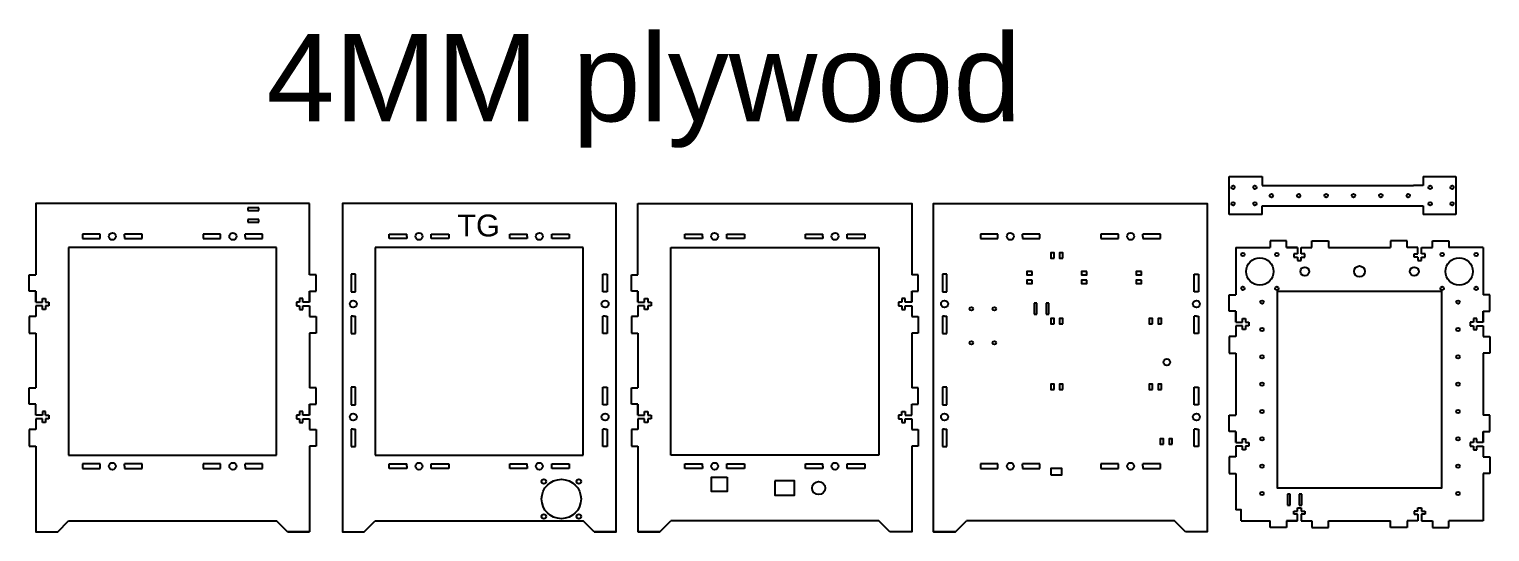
# Model space of a CAD drawing. Header units: millimetres. Extents: x -286 to 2286, y 0 to 1597.
# Drawn here: x -286 to 1048, y 0 to 459 of the extents above; entities that cross this region are included whole.
import ezdxf

# ---------------------------------------------------------------- set-up
doc = ezdxf.new("R2010")
doc.units = ezdxf.units.MM
doc.styles.get("Standard").update_dxf_attribs({"font": 'Arial.ttf'})

msp = doc.modelspace()

# ---------------------------------------------------------------- linework, layer by layer
for p, q in [((810, 324.7), (840, 324.7)), ((810, 290), (810, 324.7)), ((840, 324.7), (840, 316.7)), ((987, 324.7), (1017, 324.7)), ((987, 324.7), (987, 316.7)), ((1017, 324.7), (1017, 290)), ((840, 316.7), (978.3, 316.7)), ((987, 316.7), (978.3, 316.7)), ((-81.3, 296.2), (-86.3, 296.2)), ((-86.3, 296.2), (-86.3, 293.8)), ((-86.3, 293.8), (-76.3, 293.8)), ((-76.3, 296.2), (-81.3, 296.2)), ((-76.3, 293.8), (-76.3, 296.2)), ((-30, 235), (-30, 300)), ((270, 235), (270, 300)), ((840, 290), (840, 298)), ((840, 298), (987, 298)), ((987, 298), (987, 290)), ((-81.3, 285.5), (-86.3, 285.5)), ((-86.3, 285.5), (-86.3, 283.1)), ((-86.3, 283.1), (-76.3, 283.1)), ((-76.3, 285.5), (-81.3, 285.5)), ((-76.3, 283.1), (-76.3, 285.5)), ((840, 290), (810, 290)), ((1017, 290), (987, 290)), ((-237.2, 272), (-237.2, 270)), ((-221.2, 272), (-237.2, 272)), ((-237.2, 270), (-237.2, 270)), ((-237.2, 270), (-237.2, 270)), ((-237.2, 270), (-237.2, 268)), ((-237.2, 270), (-237.2, 270)), ((-237.2, 270), (-237.2, 268)), ((-237.2, 268), (-221.2, 268)), ((-221.2, 268), (-221.2, 272)), ((-221.2, 268), (-221.2, 272)), ((-221.2, 268), (-221.2, 268)), ((-182.9, 272), (-198.9, 272)), ((-182.9, 272), (-198.9, 272)), ((-198.9, 270), (-198.9, 272)), ((-198.9, 270), (-198.9, 270)), ((-198.9, 270), (-198.9, 270)), ((-198.9, 270), (-198.9, 268)), ((-198.9, 270), (-198.9, 270)), ((-198.9, 268.5), (-198.9, 268.5)), ((-198.9, 268.5), (-198.9, 268.5)), ((-198.9, 268), (-182.9, 268)), ((-182.9, 268), (-182.9, 272)), ((-182.9, 268), (-182.9, 272)), ((-182.9, 268), (-182.9, 268)), ((-127.2, 272), (-127.2, 270)), ((-111.2, 272), (-127.2, 272)), ((-127.2, 270), (-127.2, 270)), ((-127.2, 270), (-127.2, 270)), ((-127.2, 270), (-127.2, 268)), ((-127.2, 270), (-127.2, 270)), ((-127.2, 270), (-127.2, 268)), ((-127.2, 268), (-111.2, 268)), ((-111.2, 268), (-111.2, 272)), ((-111.2, 268), (-111.2, 272)), ((-111.2, 268), (-111.2, 268)), ((-72.9, 272), (-88.9, 272)), ((-72.9, 272), (-88.9, 272)), ((-88.9, 270), (-88.9, 272)), ((-88.9, 270), (-88.9, 270)), ((-88.9, 270), (-88.9, 270)), ((-88.9, 270), (-88.9, 268)), ((-88.9, 270), (-88.9, 270)), ((-88.9, 268.5), (-88.9, 268.5)), ((-88.9, 268.5), (-88.9, 268.5)), ((-88.9, 268), (-72.9, 268)), ((-72.9, 268), (-72.9, 272)), ((-72.9, 268), (-72.9, 272)), ((-72.9, 268), (-72.9, 268)), ((42.9, 272), (58.9, 272)), ((42.9, 268), (42.9, 272)), ((42.9, 268), (42.9, 272)), ((42.9, 272), (58.9, 272)), ((58.9, 268), (42.9, 268)), ((42.9, 268), (42.9, 268)), ((58.9, 270), (58.9, 272)), ((58.9, 270), (58.9, 270)), ((58.9, 270), (58.9, 270)), ((58.9, 270), (58.9, 268)), ((58.9, 270), (58.9, 270)), ((58.9, 268.5), (58.9, 268.5)), ((58.9, 268.5), (58.9, 268.5)), ((81.2, 268), (81.2, 272)), ((81.2, 268), (81.2, 272)), ((81.2, 272), (97.2, 272)), ((97.2, 268), (81.2, 268)), ((81.2, 268), (81.2, 268)), ((97.2, 272), (97.2, 270)), ((97.2, 270), (97.2, 270)), ((97.2, 270), (97.2, 270)), ((97.2, 270), (97.2, 268)), ((97.2, 270), (97.2, 270)), ((97.2, 270), (97.2, 268)), ((152.9, 272), (168.9, 272)), ((152.9, 268), (152.9, 272)), ((152.9, 268), (152.9, 272)), ((152.9, 272), (168.9, 272)), ((168.9, 268), (152.9, 268)), ((152.9, 268), (152.9, 268)), ((168.9, 270), (168.9, 272)), ((168.9, 270), (168.9, 270)), ((168.9, 270), (168.9, 270)), ((168.9, 270), (168.9, 268)), ((168.9, 270), (168.9, 270)), ((168.9, 268.5), (168.9, 268.5)), ((168.9, 268.5), (168.9, 268.5)), ((191.2, 268), (191.2, 272)), ((191.2, 268), (191.2, 272)), ((191.2, 272), (207.2, 272)), ((207.2, 268), (191.2, 268)), ((191.2, 268), (191.2, 268)), ((207.2, 272), (207.2, 270)), ((207.2, 270), (207.2, 270)), ((207.2, 270), (207.2, 270)), ((207.2, 270), (207.2, 268)), ((207.2, 270), (207.2, 270)), ((207.2, 270), (207.2, 268)), ((312.9, 272), (328.9, 272)), ((312.9, 268), (312.9, 272)), ((312.9, 268), (312.9, 272)), ((312.9, 272), (328.9, 272)), ((328.9, 268), (312.9, 268)), ((312.9, 268), (312.9, 268)), ((328.9, 270), (328.9, 272)), ((328.9, 270), (328.9, 270)), ((328.9, 270), (328.9, 270)), ((328.9, 270), (328.9, 268)), ((328.9, 270), (328.9, 270)), ((328.9, 268.5), (328.9, 268.5)), ((328.9, 268.5), (328.9, 268.5)), ((351.2, 268), (351.2, 272)), ((351.2, 268), (351.2, 272)), ((351.2, 272), (367.2, 272)), ((367.2, 268), (351.2, 268)), ((351.2, 268), (351.2, 268)), ((367.2, 272), (367.2, 270)), ((367.2, 270), (367.2, 270)), ((367.2, 270), (367.2, 270)), ((367.2, 270), (367.2, 268)), ((367.2, 270), (367.2, 270)), ((367.2, 270), (367.2, 268)), ((422.9, 272), (438.9, 272)), ((422.9, 268), (422.9, 272)), ((422.9, 268), (422.9, 272)), ((422.9, 272), (438.9, 272)), ((438.9, 268), (422.9, 268)), ((422.9, 268), (422.9, 268)), ((438.9, 270), (438.9, 272)), ((438.9, 270), (438.9, 270)), ((438.9, 270), (438.9, 270)), ((438.9, 270), (438.9, 268)), ((438.9, 270), (438.9, 270)), ((438.9, 268.5), (438.9, 268.5)), ((438.9, 268.5), (438.9, 268.5)), ((461.2, 268), (461.2, 272)), ((461.2, 268), (461.2, 272)), ((461.2, 272), (477.2, 272)), ((477.2, 268), (461.2, 268)), ((461.2, 268), (461.2, 268)), ((477.2, 272), (477.2, 270)), ((477.2, 270), (477.2, 270)), ((477.2, 270), (477.2, 270)), ((477.2, 270), (477.2, 268)), ((477.2, 270), (477.2, 270)), ((477.2, 270), (477.2, 268)), ((582.8, 272), (582.8, 270)), ((598.8, 272), (582.8, 272)), ((582.8, 270), (582.8, 270)), ((582.8, 270), (582.8, 270)), ((582.8, 270), (582.8, 268)), ((582.8, 270), (582.8, 270)), ((582.8, 270), (582.8, 268)), ((582.8, 268), (598.8, 268)), ((598.8, 268), (598.8, 272)), ((598.8, 268), (598.8, 272)), ((598.8, 268), (598.8, 268)), ((637.1, 272), (621.1, 272)), ((637.1, 272), (621.1, 272)), ((621.1, 270), (621.1, 272)), ((621.1, 270), (621.1, 270)), ((621.1, 270), (621.1, 270)), ((621.1, 270), (621.1, 268)), ((621.1, 270), (621.1, 270)), ((621.1, 268.5), (621.1, 268.5)), ((621.1, 268.5), (621.1, 268.5)), ((621.1, 268), (637.1, 268)), ((637.1, 268), (637.1, 272)), ((637.1, 268), (637.1, 272)), ((637.1, 268), (637.1, 268)), ((692.8, 272), (692.8, 270)), ((708.8, 272), (692.8, 272)), ((692.8, 270), (692.8, 270)), ((692.8, 270), (692.8, 270)), ((692.8, 270), (692.8, 268)), ((692.8, 270), (692.8, 270)), ((692.8, 270), (692.8, 268)), ((692.8, 268), (708.8, 268)), ((708.8, 268), (708.8, 272)), ((708.8, 268), (708.8, 272)), ((708.8, 268), (708.8, 268)), ((747.1, 272), (731.1, 272)), ((747.1, 272), (731.1, 272)), ((731.1, 270), (731.1, 272)), ((731.1, 270), (731.1, 270)), ((731.1, 270), (731.1, 270)), ((731.1, 270), (731.1, 268)), ((731.1, 270), (731.1, 270)), ((731.1, 268.5), (731.1, 268.5)), ((731.1, 268.5), (731.1, 268.5)), ((731.1, 268), (747.1, 268)), ((747.1, 268), (747.1, 272)), ((747.1, 268), (747.1, 272)), ((747.1, 268), (747.1, 268)), ((-60, 260), (-250, 260)), ((-250, 260), (-250, 70)), ((-60, 70), (-60, 260)), ((220, 260), (30, 260)), ((30, 260), (30, 70)), ((220, 70), (220, 260)), ((300, 70), (300, 260)), ((300, 260), (490, 260)), ((490, 260), (490, 70)), ((816, 260), (847.3, 260)), ((816, 260), (816, 216.7)), ((862.3, 266), (847.3, 266)), ((847.3, 266), (847.3, 260)), ((862.3, 260), (862.3, 266)), ((872.3, 260), (862.3, 260)), ((872.3, 254), (868.9, 254)), ((868.9, 254), (868.9, 251)), ((872.3, 260), (872.3, 254)), ((875.6, 254), (875.6, 260)), ((875.6, 260), (885.6, 260)), ((879, 254), (875.6, 254)), ((879, 251), (879, 254)), ((885.6, 260), (885.6, 266)), ((885.6, 266), (900.6, 266)), ((900.6, 266), (900.6, 260)), ((900.6, 260), (957.3, 260)), ((957.4, 266), (957.3, 260)), ((972.4, 266), (957.4, 266)), ((972.4, 260), (972.4, 266)), ((982.4, 260), (972.4, 260)), ((979, 251), (979, 254)), ((979, 254), (982.4, 254)), ((982.4, 254), (982.4, 260)), ((985.6, 254), (985.6, 260)), ((985.6, 260), (995.6, 260)), ((989, 254), (985.6, 254)), ((989, 251), (989, 254)), ((995.6, 260), (995.6, 266)), ((995.6, 266), (1010.6, 266)), ((1010.6, 266), (1010.6, 260)), ((1042, 260), (1010.6, 260)), ((1042, 260), (1042, 216.7)), ((868.9, 251), (872.4, 251)), ((872.4, 251), (872.4, 248)), ((872.4, 248), (875.6, 248)), ((875.6, 248), (875.6, 251)), ((875.6, 251), (879, 251)), ((982.4, 251), (979, 251)), ((982.4, 251), (982.4, 248)), ((982.4, 251), (982.4, 251)), ((982.4, 248), (985.6, 248)), ((985.6, 248), (985.6, 251)), ((985.6, 251), (989, 251)), ((-286, 220), (-286, 235)), ((-286, 235), (-280, 235)), ((-24, 235), (-30, 235)), ((-24, 220), (-24, 235)), ((10, 235.5), (8, 235.5)), ((10, 235.5), (8, 235.5)), ((8, 235.5), (8, 219.5)), ((10, 235.5), (10, 235.5)), ((10, 235.5), (10, 235.5)), ((12, 235.5), (10, 235.5)), ((10, 235.5), (10, 235.5)), ((12, 219.5), (12, 235.5)), ((238, 235.5), (240, 235.5)), ((238, 219.5), (238, 235.5)), ((240, 235.5), (240, 235.5)), ((240, 235.5), (240, 235.5)), ((240, 235.5), (242, 235.5)), ((240, 235.5), (240, 235.5)), ((240, 235.5), (242, 235.5)), ((242, 235.5), (242, 219.5)), ((264, 220), (264, 235)), ((264, 235), (270, 235)), ((526, 235), (520, 235)), ((526, 220), (526, 235)), ((550, 235.5), (548, 235.5)), ((550, 235.5), (548, 235.5)), ((548, 235.5), (548, 219.5)), ((550, 235.5), (550, 235.5)), ((550, 235.5), (550, 235.5)), ((552, 235.5), (550, 235.5)), ((550, 235.5), (550, 235.5)), ((552, 219.5), (552, 235.5)), ((778, 235.5), (780, 235.5)), ((778, 219.5), (778, 235.5)), ((780, 235.5), (780, 235.5)), ((780, 235.5), (780, 235.5)), ((780, 235.5), (782, 235.5)), ((780, 235.5), (780, 235.5)), ((780, 235.5), (782, 235.5)), ((782, 235.5), (782, 219.5)), ((-280, 220), (-286, 220)), ((-280, 210), (-280, 220)), ((-30, 210), (-30, 220)), ((-30, 220), (-24, 220)), ((8, 219.5), (12, 219.5)), ((8, 219.5), (8, 219.5)), ((8, 219.5), (12, 219.5)), ((242, 219.5), (238, 219.5)), ((242, 219.5), (238, 219.5)), ((242, 219.5), (242, 219.5)), ((270, 220), (264, 220)), ((270, 210), (270, 220)), ((520, 210), (520, 220)), ((520, 220), (526, 220)), ((548, 219.5), (552, 219.5)), ((548, 219.5), (548, 219.5)), ((548, 219.5), (552, 219.5)), ((782, 219.5), (778, 219.5)), ((782, 219.5), (778, 219.5)), ((782, 219.5), (782, 219.5)), ((810, 201.7), (810, 216.7)), ((810, 216.7), (816, 216.7)), ((1048, 216.7), (1042, 216.7)), ((1048, 201.7), (1048, 216.7)), ((-280, 210), (-274, 210)), ((-274, 206.7), (-280, 206.7)), ((-280, 206.7), (-280, 196.7)), ((-274, 210), (-274, 213.4)), ((-274, 213.4), (-271, 213.4)), ((-274, 203.3), (-274, 206.7)), ((-271, 203.3), (-274, 203.3)), ((-271, 213.4), (-271, 209.9)), ((-271, 209.9), (-268, 209.9)), ((-268, 206.7), (-271, 206.7)), ((-271, 206.7), (-271, 203.3)), ((-268, 209.9), (-268, 206.7)), ((-39, 209.9), (-42, 209.9)), ((-42, 209.9), (-42, 206.7)), ((-42, 206.7), (-39, 206.7)), ((-36, 213.4), (-39, 213.4)), ((-39, 213.4), (-39, 209.9)), ((-39, 206.7), (-39, 203.3)), ((-39, 203.3), (-36, 203.3)), ((-36, 210), (-36, 213.4)), ((-30, 210), (-36, 210)), ((-36, 203.3), (-36, 206.7)), ((-36, 206.7), (-30, 206.7)), ((-30, 206.7), (-30, 196.7)), ((270, 210), (276, 210)), ((276, 206.7), (270, 206.7)), ((270, 206.7), (270, 196.7)), ((276, 210), (276, 213.4)), ((276, 213.4), (279, 213.4)), ((276, 203.3), (276, 206.7)), ((279, 203.3), (276, 203.3)), ((279, 213.4), (279, 209.9)), ((279, 209.9), (282, 209.9)), ((282, 206.7), (279, 206.7)), ((279, 206.7), (279, 203.3)), ((282, 209.9), (282, 206.7)), ((511, 209.9), (508, 209.9)), ((508, 209.9), (508, 206.7)), ((508, 206.7), (511, 206.7)), ((514, 213.4), (511, 213.4)), ((511, 213.4), (511, 209.9)), ((511, 206.7), (511, 203.3)), ((511, 203.3), (514, 203.3)), ((514, 210), (514, 213.4)), ((520, 210), (514, 210)), ((514, 203.3), (514, 206.7)), ((514, 206.7), (520, 206.7)), ((520, 206.7), (520, 196.7)), ((634.4, 209), (632, 209)), ((632, 209), (632, 204)), ((632, 204), (632, 199)), ((634.4, 199), (634.4, 209)), ((645.1, 209), (642.7, 209)), ((642.7, 209), (642.7, 204)), ((642.7, 204), (642.7, 199)), ((645.1, 199), (645.1, 209)), ((816, 201.7), (810, 201.7)), ((816, 191.7), (816, 201.7)), ((1042, 191.7), (1042, 201.7)), ((1042, 201.7), (1048, 201.7)), ((-280, 196.7), (-286, 196.7)), ((-286, 196.7), (-286, 181.7)), ((-30, 196.7), (-24, 196.7)), ((-24, 196.7), (-24, 181.7)), ((10, 197.2), (8, 197.2)), ((8, 197.2), (8, 181.2)), ((8.5, 197.2), (8.5, 197.2)), ((8.5, 197.2), (8.5, 197.2)), ((10, 197.2), (10, 197.2)), ((10, 197.2), (10, 197.2)), ((10, 197.2), (10, 197.2)), ((10, 197.2), (12, 197.2)), ((12, 181.2), (12, 197.2)), ((12, 181.2), (12, 197.2)), ((238, 181.2), (238, 197.2)), ((238, 181.2), (238, 197.2)), ((240, 197.2), (238, 197.2)), ((240, 197.2), (240, 197.2)), ((240, 197.2), (240, 197.2)), ((240, 197.2), (242, 197.2)), ((240, 197.2), (240, 197.2)), ((241.5, 197.2), (241.5, 197.2)), ((241.5, 197.2), (241.5, 197.2)), ((242, 197.2), (242, 181.2)), ((270, 196.7), (264, 196.7)), ((264, 196.7), (264, 181.7)), ((520, 196.7), (526, 196.7)), ((526, 196.7), (526, 181.7)), ((550, 197.2), (548, 197.2)), ((548, 197.2), (548, 181.2)), ((548.5, 197.2), (548.5, 197.2)), ((548.5, 197.2), (548.5, 197.2)), ((550, 197.2), (550, 197.2)), ((550, 197.2), (550, 197.2)), ((550, 197.2), (550, 197.2)), ((550, 197.2), (552, 197.2)), ((552, 181.2), (552, 197.2)), ((552, 181.2), (552, 197.2)), ((632, 199), (634.4, 199)), ((642.7, 199), (645.1, 199)), ((778, 181.2), (778, 197.2)), ((778, 181.2), (778, 197.2)), ((780, 197.2), (778, 197.2)), ((780, 197.2), (780, 197.2)), ((780, 197.2), (780, 197.2)), ((780, 197.2), (782, 197.2)), ((780, 197.2), (780, 197.2)), ((781.5, 197.2), (781.5, 197.2)), ((781.5, 197.2), (781.5, 197.2)), ((782, 197.2), (782, 181.2)), ((816, 191.7), (822, 191.7)), ((822, 188.4), (816, 188.4)), ((816, 188.4), (816, 178.4)), ((822, 191.7), (822, 195.1)), ((822, 195.1), (825, 195.1)), ((822, 185), (822, 188.4)), ((825, 195.1), (825, 191.6)), ((825, 191.6), (828, 191.6)), ((828, 188.4), (825, 188.4)), ((825, 188.4), (825, 185)), ((828, 191.6), (828, 188.4)), ((1033, 191.6), (1030, 191.6)), ((1030, 191.6), (1030, 188.4)), ((1030, 188.4), (1033, 188.4)), ((1036, 195.1), (1033, 195.1)), ((1033, 195.1), (1033, 191.6)), ((1033, 188.4), (1033, 185)), ((1036, 191.7), (1036, 195.1)), ((1042, 191.7), (1036, 191.7)), ((1036, 185), (1036, 188.4)), ((1036, 188.4), (1042, 188.4)), ((1042, 188.4), (1042, 178.4)), ((-286, 181.7), (-280, 181.7)), ((-24, 181.7), (-30, 181.7)), ((8, 181.2), (12, 181.2)), ((8, 181.2), (8, 181.2)), ((8, 181.2), (12, 181.2)), ((242, 181.2), (238, 181.2)), ((242, 181.2), (238, 181.2)), ((242, 181.2), (242, 181.2)), ((264, 181.7), (270, 181.7)), ((526, 181.7), (520, 181.7)), ((548, 181.2), (552, 181.2)), ((548, 181.2), (548, 181.2)), ((548, 181.2), (552, 181.2)), ((782, 181.2), (778, 181.2)), ((782, 181.2), (778, 181.2)), ((782, 181.2), (782, 181.2)), ((816, 178.4), (810, 178.4)), ((810, 178.4), (810, 163.4)), ((825, 185), (822, 185)), ((1033, 185), (1036, 185)), ((1042, 178.4), (1048, 178.4)), ((1048, 178.4), (1048, 163.4)), ((810, 163.4), (816, 163.4)), ((816, 163.4), (816, 106.7)), ((1048, 163.4), (1042, 163.4)), ((1042, 163.4), (1042, 106.7)), ((-286, 131.6), (-280, 131.7)), ((-286, 116.6), (-286, 131.6)), ((-24, 131.7), (-30, 131.7)), ((-24, 116.7), (-24, 131.7)), ((10, 132.2), (8, 132.2)), ((10, 132.2), (8, 132.2)), ((8, 132.2), (8, 116.2)), ((10, 132.2), (10, 132.2)), ((10, 132.2), (10, 132.2)), ((12, 132.2), (10, 132.2)), ((10, 132.2), (10, 132.2)), ((12, 116.2), (12, 132.2)), ((238, 132.2), (240, 132.2)), ((238, 116.2), (238, 132.2)), ((240, 132.2), (240, 132.2)), ((240, 132.2), (240, 132.2)), ((240, 132.2), (242, 132.2)), ((240, 132.2), (240, 132.2)), ((240, 132.2), (242, 132.2)), ((242, 132.2), (242, 116.2)), ((264, 116.7), (264, 131.7)), ((264, 131.7), (270, 131.7)), ((526, 131.6), (520, 131.7)), ((526, 116.6), (526, 131.6)), ((550, 132.2), (548, 132.2)), ((550, 132.2), (548, 132.2)), ((548, 132.2), (548, 116.2)), ((550, 132.2), (550, 132.2)), ((550, 132.2), (550, 132.2)), ((552, 132.2), (550, 132.2)), ((550, 132.2), (550, 132.2)), ((552, 116.2), (552, 132.2)), ((778, 132.2), (780, 132.2)), ((778, 116.2), (778, 132.2)), ((780, 132.2), (780, 132.2)), ((780, 132.2), (780, 132.2)), ((780, 132.2), (782, 132.2)), ((780, 132.2), (780, 132.2)), ((780, 132.2), (782, 132.2)), ((782, 132.2), (782, 116.2)), ((-280, 116.6), (-286, 116.6)), ((-280, 106.6), (-280, 116.6)), ((-271, 110), (-274, 110)), ((-274, 110), (-274, 106.6)), ((-271, 106.6), (-271, 110)), ((-36, 110.1), (-39, 110.1)), ((-39, 110.1), (-39, 106.6)), ((-36, 106.7), (-36, 110.1)), ((-30, 106.7), (-36, 106.7)), ((-30, 106.7), (-30, 116.7)), ((-30, 116.7), (-24, 116.7)), ((8, 116.2), (12, 116.2)), ((8, 116.2), (8, 116.2)), ((8, 116.2), (12, 116.2)), ((242, 116.2), (238, 116.2)), ((242, 116.2), (238, 116.2)), ((242, 116.2), (242, 116.2)), ((270, 116.7), (264, 116.7)), ((270, 106.7), (270, 116.7)), ((270, 106.7), (276, 106.7)), ((276, 106.7), (276, 110.1)), ((276, 110.1), (279, 110.1)), ((279, 110.1), (279, 106.6)), ((511, 106.6), (511, 110)), ((511, 110), (514, 110)), ((514, 110), (514, 106.6)), ((520, 106.6), (520, 116.6)), ((520, 116.6), (526, 116.6)), ((548, 116.2), (552, 116.2)), ((548, 116.2), (548, 116.2)), ((548, 116.2), (552, 116.2)), ((782, 116.2), (778, 116.2)), ((782, 116.2), (778, 116.2)), ((782, 116.2), (782, 116.2)), ((810, 91.7), (810, 106.7)), ((810, 106.7), (816, 106.7)), ((1048, 106.7), (1042, 106.7)), ((1048, 91.7), (1048, 106.7)), ((-280, 93.4), (-286, 93.4)), ((-286, 93.4), (-286, 78.4)), ((-274, 106.6), (-280, 106.6)), ((-274, 103.4), (-280, 103.4)), ((-280, 103.4), (-280, 93.4)), ((-274, 100), (-274, 103.4)), ((-271, 100), (-274, 100)), ((-271, 106.6), (-268, 106.6)), ((-271, 106.6), (-271, 106.6)), ((-268, 103.4), (-271, 103.4)), ((-271, 103.4), (-271, 100)), ((-268, 106.6), (-268, 103.4)), ((-39, 106.6), (-42, 106.6)), ((-42, 106.6), (-42, 103.4)), ((-42, 103.4), (-39, 103.4)), ((-39, 103.4), (-39, 100)), ((-39, 100), (-36, 100)), ((-36, 100), (-36, 103.4)), ((-36, 103.4), (-30, 103.4)), ((-30, 103.4), (-30, 93.4)), ((-30, 93.4), (-24, 93.4)), ((-24, 93.4), (-24, 78.4)), ((10, 93.9), (8, 93.9)), ((8, 93.9), (8, 77.9)), ((8.5, 93.9), (8.5, 93.9)), ((8.5, 93.9), (8.5, 93.9)), ((10, 93.9), (10, 93.9)), ((10, 93.9), (10, 93.9)), ((10, 93.9), (10, 93.9)), ((10, 93.9), (12, 93.9)), ((12, 77.9), (12, 93.9)), ((12, 77.9), (12, 93.9)), ((238, 77.9), (238, 93.9)), ((238, 77.9), (238, 93.9)), ((240, 93.9), (238, 93.9)), ((240, 93.9), (240, 93.9)), ((240, 93.9), (240, 93.9)), ((240, 93.9), (242, 93.9)), ((240, 93.9), (240, 93.9)), ((241.5, 93.9), (241.5, 93.9)), ((241.5, 93.9), (241.5, 93.9)), ((242, 93.9), (242, 77.9)), ((270, 93.4), (264, 93.4)), ((264, 93.4), (264, 78.4)), ((276, 103.4), (270, 103.4)), ((270, 103.4), (270, 93.4)), ((276, 100), (276, 103.4)), ((279, 100), (276, 100)), ((279, 106.6), (282, 106.6)), ((282, 103.4), (279, 103.4)), ((279, 103.4), (279, 100)), ((282, 106.6), (282, 103.4)), ((511, 106.6), (508, 106.6)), ((508, 106.6), (508, 103.4)), ((508, 103.4), (511, 103.4)), ((511, 106.6), (511, 106.6)), ((511, 103.4), (511, 100)), ((511, 100), (514, 100)), ((514, 106.6), (520, 106.6)), ((514, 100), (514, 103.4)), ((514, 103.4), (520, 103.4)), ((520, 103.4), (520, 93.4)), ((520, 93.4), (526, 93.4)), ((526, 93.4), (526, 78.4)), ((550, 93.9), (548, 93.9)), ((548, 93.9), (548, 77.9)), ((548.5, 93.9), (548.5, 93.9)), ((548.5, 93.9), (548.5, 93.9)), ((550, 93.9), (550, 93.9)), ((550, 93.9), (550, 93.9)), ((550, 93.9), (550, 93.9)), ((550, 93.9), (552, 93.9)), ((552, 77.9), (552, 93.9)), ((552, 77.9), (552, 93.9)), ((778, 77.9), (778, 93.9)), ((778, 77.9), (778, 93.9)), ((780, 93.9), (778, 93.9)), ((780, 93.9), (780, 93.9)), ((780, 93.9), (780, 93.9)), ((780, 93.9), (782, 93.9)), ((780, 93.9), (780, 93.9)), ((781.5, 93.9), (781.5, 93.9)), ((781.5, 93.9), (781.5, 93.9)), ((782, 93.9), (782, 77.9)), ((816, 91.7), (810, 91.7)), ((816, 81.7), (816, 91.7)), ((816, 81.7), (822, 81.7)), ((822, 81.7), (822, 85.1)), ((822, 85.1), (825, 85.1)), ((825, 85.1), (825, 81.6)), ((825, 81.6), (828, 81.6)), ((828, 81.6), (828, 78.4)), ((1033, 81.6), (1030, 81.6)), ((1030, 81.6), (1030, 78.4)), ((1036, 85.1), (1033, 85.1)), ((1033, 85.1), (1033, 81.6)), ((1036, 81.7), (1036, 85.1)), ((1042, 81.7), (1036, 81.7)), ((1042, 81.7), (1042, 91.7)), ((1042, 91.7), (1048, 91.7)), ((-286, 78.4), (-280, 78.4)), ((-250, 70), (-60, 70)), ((-24, 78.4), (-30, 78.4)), ((-30, 78.4), (-30, 0)), ((8, 77.9), (12, 77.9)), ((8, 77.9), (8, 77.9)), ((8, 77.9), (12, 77.9)), ((30, 70), (220, 70)), ((242, 77.9), (238, 77.9)), ((242, 77.9), (238, 77.9)), ((242, 77.9), (242, 77.9)), ((264, 78.4), (270, 78.4)), ((270, 78.4), (270, 0)), ((490, 70), (300, 70)), ((526, 78.4), (520, 78.4)), ((548, 77.9), (552, 77.9)), ((548, 77.9), (548, 77.9)), ((548, 77.9), (552, 77.9)), ((782, 77.9), (778, 77.9)), ((782, 77.9), (778, 77.9)), ((782, 77.9), (782, 77.9)), ((816, 68.4), (810, 68.4)), ((810, 68.4), (810, 53.4)), ((822, 78.4), (816, 78.4)), ((816, 78.4), (816, 68.4)), ((822, 75), (822, 78.4)), ((825, 75), (822, 75)), ((828, 78.4), (825, 78.4)), ((825, 78.4), (825, 75)), ((1030, 78.4), (1033, 78.4)), ((1033, 78.4), (1033, 75)), ((1033, 75), (1036, 75)), ((1036, 75), (1036, 78.4)), ((1036, 78.4), (1042, 78.4)), ((1042, 78.4), (1042, 68.4)), ((1042, 68.4), (1048, 68.4)), ((1048, 68.4), (1048, 53.4)), ((-237.2, 62), (-237.2, 60)), ((-221.2, 62), (-237.2, 62)), ((-237.2, 60), (-237.2, 60)), ((-237.2, 60), (-237.2, 60)), ((-237.2, 60), (-237.2, 58)), ((-237.2, 60), (-237.2, 60)), ((-237.2, 60), (-237.2, 58)), ((-237.2, 58), (-221.2, 58)), ((-221.2, 58), (-221.2, 62)), ((-221.2, 58), (-221.2, 62)), ((-221.2, 58), (-221.2, 58)), ((-182.9, 62), (-198.9, 62)), ((-182.9, 62), (-198.9, 62)), ((-198.9, 60), (-198.9, 62)), ((-198.9, 60), (-198.9, 60)), ((-198.9, 60), (-198.9, 60)), ((-198.9, 60), (-198.9, 58)), ((-198.9, 60), (-198.9, 60)), ((-198.9, 58.5), (-198.9, 58.5)), ((-198.9, 58.5), (-198.9, 58.5)), ((-198.9, 58), (-182.9, 58)), ((-182.9, 58), (-182.9, 62)), ((-182.9, 58), (-182.9, 62)), ((-182.9, 58), (-182.9, 58)), ((-127.2, 62), (-127.2, 60)), ((-111.2, 62), (-127.2, 62)), ((-127.2, 60), (-127.2, 60)), ((-127.2, 60), (-127.2, 60)), ((-127.2, 60), (-127.2, 58)), ((-127.2, 60), (-127.2, 60)), ((-127.2, 60), (-127.2, 58)), ((-127.2, 58), (-111.2, 58)), ((-111.2, 58), (-111.2, 62)), ((-111.2, 58), (-111.2, 62)), ((-111.2, 58), (-111.2, 58)), ((-72.9, 62), (-88.9, 62)), ((-72.9, 62), (-88.9, 62)), ((-88.9, 60), (-88.9, 62)), ((-88.9, 60), (-88.9, 60)), ((-88.9, 60), (-88.9, 60)), ((-88.9, 60), (-88.9, 58)), ((-88.9, 60), (-88.9, 60)), ((-88.9, 58.5), (-88.9, 58.5)), ((-88.9, 58.5), (-88.9, 58.5)), ((-88.9, 58), (-72.9, 58)), ((-72.9, 58), (-72.9, 62)), ((-72.9, 58), (-72.9, 62)), ((-72.9, 58), (-72.9, 58)), ((42.9, 62), (58.9, 62)), ((42.9, 58), (42.9, 62)), ((42.9, 58), (42.9, 62)), ((42.9, 62), (58.9, 62)), ((58.9, 58), (42.9, 58)), ((42.9, 58), (42.9, 58)), ((58.9, 60), (58.9, 62)), ((58.9, 60), (58.9, 60)), ((58.9, 60), (58.9, 60)), ((58.9, 60), (58.9, 58)), ((58.9, 60), (58.9, 60)), ((58.9, 58.5), (58.9, 58.5)), ((58.9, 58.5), (58.9, 58.5)), ((81.2, 58), (81.2, 62)), ((81.2, 58), (81.2, 62)), ((81.2, 62), (97.2, 62)), ((97.2, 58), (81.2, 58)), ((81.2, 58), (81.2, 58)), ((97.2, 62), (97.2, 60)), ((97.2, 60), (97.2, 60)), ((97.2, 60), (97.2, 60)), ((97.2, 60), (97.2, 58)), ((97.2, 60), (97.2, 60)), ((97.2, 60), (97.2, 58)), ((152.9, 62), (168.9, 62)), ((152.9, 58), (152.9, 62)), ((152.9, 58), (152.9, 62)), ((152.9, 62), (168.9, 62)), ((168.9, 58), (152.9, 58)), ((152.9, 58), (152.9, 58)), ((168.9, 60), (168.9, 62)), ((168.9, 60), (168.9, 60)), ((168.9, 60), (168.9, 60)), ((168.9, 60), (168.9, 58)), ((168.9, 60), (168.9, 60)), ((168.9, 58.5), (168.9, 58.5)), ((168.9, 58.5), (168.9, 58.5)), ((191.2, 58), (191.2, 62)), ((191.2, 58), (191.2, 62)), ((191.2, 62), (207.2, 62)), ((207.2, 58), (191.2, 58)), ((191.2, 58), (191.2, 58)), ((207.2, 62), (207.2, 60)), ((207.2, 60), (207.2, 60)), ((207.2, 60), (207.2, 60)), ((207.2, 60), (207.2, 58)), ((207.2, 60), (207.2, 60)), ((207.2, 60), (207.2, 58)), ((312.9, 62), (328.9, 62)), ((312.9, 58), (312.9, 62)), ((312.9, 58), (312.9, 62)), ((312.9, 62), (328.9, 62)), ((328.9, 58), (312.9, 58)), ((312.9, 58), (312.9, 58)), ((328.9, 60), (328.9, 62)), ((328.9, 60), (328.9, 60)), ((328.9, 60), (328.9, 60)), ((328.9, 60), (328.9, 58)), ((328.9, 60), (328.9, 60)), ((328.9, 58.5), (328.9, 58.5)), ((328.9, 58.5), (328.9, 58.5)), ((351.2, 58), (351.2, 62)), ((351.2, 58), (351.2, 62)), ((351.2, 62), (367.2, 62)), ((367.2, 58), (351.2, 58)), ((351.2, 58), (351.2, 58)), ((367.2, 62), (367.2, 60)), ((367.2, 60), (367.2, 60)), ((367.2, 60), (367.2, 60)), ((367.2, 60), (367.2, 58)), ((367.2, 60), (367.2, 60)), ((367.2, 60), (367.2, 58)), ((422.9, 62), (438.9, 62)), ((422.9, 58), (422.9, 62)), ((422.9, 58), (422.9, 62)), ((422.9, 62), (438.9, 62)), ((438.9, 58), (422.9, 58)), ((422.9, 58), (422.9, 58)), ((438.9, 60), (438.9, 62)), ((438.9, 60), (438.9, 60)), ((438.9, 60), (438.9, 60)), ((438.9, 60), (438.9, 58)), ((438.9, 60), (438.9, 60)), ((438.9, 58.5), (438.9, 58.5)), ((438.9, 58.5), (438.9, 58.5)), ((461.2, 58), (461.2, 62)), ((461.2, 58), (461.2, 62)), ((461.2, 62), (477.2, 62)), ((477.2, 58), (461.2, 58)), ((461.2, 58), (461.2, 58)), ((477.2, 62), (477.2, 60)), ((477.2, 60), (477.2, 60)), ((477.2, 60), (477.2, 60)), ((477.2, 60), (477.2, 58)), ((477.2, 60), (477.2, 60)), ((477.2, 60), (477.2, 58)), ((582.8, 62), (582.8, 60)), ((598.8, 62), (582.8, 62)), ((582.8, 60), (582.8, 60)), ((582.8, 60), (582.8, 60)), ((582.8, 60), (582.8, 58)), ((582.8, 60), (582.8, 60)), ((582.8, 60), (582.8, 58)), ((582.8, 58), (598.8, 58)), ((598.8, 58), (598.8, 62)), ((598.8, 58), (598.8, 62)), ((598.8, 58), (598.8, 58)), ((637.1, 62), (621.1, 62)), ((637.1, 62), (621.1, 62)), ((621.1, 60), (621.1, 62)), ((621.1, 60), (621.1, 60)), ((621.1, 60), (621.1, 60)), ((621.1, 60), (621.1, 58)), ((621.1, 60), (621.1, 60)), ((621.1, 58.5), (621.1, 58.5)), ((621.1, 58.5), (621.1, 58.5)), ((621.1, 58), (637.1, 58)), ((637.1, 58), (637.1, 62)), ((637.1, 58), (637.1, 62)), ((637.1, 58), (637.1, 58)), ((692.8, 62), (692.8, 60)), ((708.8, 62), (692.8, 62)), ((692.8, 60), (692.8, 60)), ((692.8, 60), (692.8, 60)), ((692.8, 60), (692.8, 58)), ((692.8, 60), (692.8, 60)), ((692.8, 60), (692.8, 58)), ((692.8, 58), (708.8, 58)), ((708.8, 58), (708.8, 62)), ((708.8, 58), (708.8, 62)), ((708.8, 58), (708.8, 58)), ((747.1, 62), (731.1, 62)), ((747.1, 62), (731.1, 62)), ((731.1, 60), (731.1, 62)), ((731.1, 60), (731.1, 60)), ((731.1, 60), (731.1, 60)), ((731.1, 60), (731.1, 58)), ((731.1, 60), (731.1, 60)), ((731.1, 58.5), (731.1, 58.5)), ((731.1, 58.5), (731.1, 58.5)), ((731.1, 58), (747.1, 58)), ((747.1, 58), (747.1, 62)), ((747.1, 58), (747.1, 62)), ((747.1, 58), (747.1, 58)), ((810, 53.4), (816, 53.4)), ((816, 53.4), (816, 20)), ((1048, 53.4), (1042, 53.4)), ((1042, 53.4), (1042, 10)), ((865.7, 34.5), (863.3, 34.5)), ((863.3, 34.5), (863.3, 24.5)), ((865.7, 29.5), (865.7, 34.5)), ((865.7, 24.5), (865.7, 29.5)), ((876.4, 34.5), (874, 34.5)), ((874, 34.5), (874, 24.5)), ((876.4, 29.5), (876.4, 34.5)), ((876.4, 24.5), (876.4, 29.5)), ((863.3, 24.5), (865.7, 24.5)), ((868.9, 16), (868.9, 19)), ((868.9, 19), (872.4, 19)), ((872.3, 16), (868.9, 16)), ((872.3, 10), (872.3, 16)), ((872.4, 19), (872.4, 22)), ((872.4, 22), (875.6, 22)), ((874, 24.5), (876.4, 24.5)), ((875.6, 22), (875.6, 19)), ((875.6, 19), (879, 19)), ((879, 16), (875.6, 16)), ((875.6, 16), (875.6, 10)), ((879, 19), (879, 16)), ((982.4, 19), (979, 19)), ((979, 19), (979, 16)), ((979, 16), (982.4, 16)), ((982.4, 19), (982.4, 22)), ((982.4, 22), (985.6, 22)), ((982.4, 19), (982.4, 19)), ((982.4, 16), (982.4, 10)), ((985.6, 22), (985.6, 19)), ((985.6, 19), (989, 19)), ((989, 16), (985.6, 16)), ((985.6, 16), (985.6, 10)), ((989, 19), (989, 16)), ((-280, 0), (-260, 0)), ((-260, 0), (-250, 10)), ((-250, 10), (-60, 10)), ((-50, 0), (-60, 10)), ((0, 0), (20, 0)), ((20, 0), (30, 10)), ((30, 10), (220, 10)), ((230, 0), (220, 10)), ((250, 0), (230, 0)), ((270, 0), (290, 0)), ((290, 0), (300, 10)), ((490, 10), (300, 10)), ((500, 0), (490, 10)), ((540, 0), (560, 0)), ((560, 0), (570, 10)), ((760, 10), (570, 10)), ((770, 0), (760, 10)), ((790, 0), (770, 0)), ((821, 10), (847.3, 10)), ((847.3, 4), (847.3, 10)), ((862.3, 4), (847.3, 4)), ((872.3, 10), (862.3, 10)), ((862.3, 10), (862.3, 4)), ((875.6, 10), (885.6, 10)), ((885.6, 10), (885.6, 4)), ((885.6, 4), (900.6, 4)), ((900.6, 4), (900.6, 10)), ((900.6, 10), (957.3, 10)), ((957.4, 4), (957.3, 10)), ((972.4, 4), (957.4, 4)), ((982.4, 10), (972.4, 10)), ((972.4, 10), (972.4, 4)), ((985.6, 10), (995.6, 10)), ((995.6, 10), (995.6, 4)), ((995.6, 4), (1010.6, 4)), ((1010.6, 4), (1010.6, 10)), ((1042, 10), (1010.6, 10)), ((-30, 0), (-50, 0)), ((520, 0), (500, 0))]:
    msp.add_line(p, q)
for points in [[(-30, 300), (-280, 300), (-280, 235)], [(230, 0), (250, 0), (250, 300), (0, 300), (0, 0), (20, 0)], [(270, 300), (520, 300), (520, 235)], [(560, 0), (540, 0), (540, 300), (790, 300), (790, 0), (770, 0)], [(862.3, 260), (872.3, 260)], [(875.6, 260), (885.6, 260)], [(985.6, 260), (995.6, 260)], [(-280, 220), (-280, 210)], [(-30, 220), (-30, 210)], [(270, 220), (270, 210)], [(520, 220), (520, 210)], [(-280, 206.7), (-280, 196.7)], [(-30, 206.7), (-30, 196.7)], [(270, 206.7), (270, 196.7)], [(520, 206.7), (520, 196.7)], [(816, 201.7), (816, 191.7)], [(1042, 201.7), (1042, 191.7)], [(816, 188.4), (816, 178.4)], [(1042, 188.4), (1042, 178.4)], [(-280, 181.7), (-280, 131.7)], [(-30, 181.7), (-30, 131.7)], [(270, 181.7), (270, 131.7)], [(520, 181.7), (520, 131.7)], [(-30, 116.7), (-30, 106.7)], [(270, 116.7), (270, 106.7)], [(-280, 103.4), (-280, 93.4)], [(-30, 103.4), (-30, 93.4)], [(270, 103.4), (270, 93.4)], [(520, 103.4), (520, 93.4)], [(816, 91.7), (816, 81.7)], [(1042, 91.7), (1042, 81.7)], [(-280, 78.4), (-280, 0), (-260, 0)], [(520, 78.4), (520, 0), (500, 0)], [(816, 78.4), (816, 68.4)], [(1042, 78.4), (1042, 68.4)], [(821, 10), (821, 20), (816, 20)], [(290, 0), (270, 0)], [(862.3, 10), (872.3, 10)], [(875.6, 10), (885.6, 10)], [(985.6, 10), (995.6, 10)], [(-50, 0), (-30, 0)]]:
    msp.add_lwpolyline(points)
for points in [[(650, 250), (650, 255), (647, 255), (647, 250)], [(658, 250), (658, 255), (655, 255), (655, 250)], [(630, 238), (625, 238), (625, 235), (630, 235)], [(630, 230), (625, 230), (625, 227), (630, 227)], [(680, 238), (675, 238), (675, 235), (680, 235)], [(680, 230), (675, 230), (675, 227), (680, 227)], [(730, 238), (725, 238), (725, 235), (730, 235)], [(730, 230), (725, 230), (725, 227), (730, 227)], [(854, 220), (1004, 220), (1004, 40), (854, 40)], [(650, 190), (650, 195), (647, 195), (647, 190)], [(658, 190), (658, 195), (655, 195), (655, 190)], [(740, 190), (740, 195), (737, 195), (737, 190)], [(748, 190), (748, 195), (745, 195), (745, 190)], [(650, 130), (650, 135), (647, 135), (647, 130)], [(658, 130), (658, 135), (655, 135), (655, 130)], [(740, 130), (740, 135), (737, 135), (737, 130)], [(748, 130), (748, 135), (745, 135), (745, 130)], [(750, 80), (750, 85), (747, 85), (747, 80)], [(758, 80), (758, 85), (755, 85), (755, 80)], [(647.1, 52), (657.1, 52), (657.1, 58), (647.1, 58)], [(351.4, 50), (351.4, 37), (337.2, 37), (337.2, 50)], [(395, 46.5), (395, 33.5), (413, 33.5), (413, 46.5)]]:
    msp.add_lwpolyline(points, close=True)
for centre, radius in [((813.5, 314.9), 1.55), ((833.5, 314.9), 1.55), ((848.5, 307.3), 1.6), ((873.5, 307.3), 1.6), ((898.5, 307.3), 1.6), ((923.5, 307.3), 1.6), ((948.5, 307.3), 1.6), ((973.5, 307.3), 1.6), ((993.5, 314.9), 1.55), ((1013.5, 314.9), 1.55), ((813.5, 299.9), 1.55), ((833.5, 299.9), 1.55), ((993.5, 299.9), 1.55), ((1013.5, 299.9), 1.55), ((-210, 270), 3.2), ((-100, 270), 3.2), ((70, 270), 3.2), ((180, 270), 3.2), ((340, 270), 3.2), ((450, 270), 3.2), ((610, 270), 3.2), ((720, 270), 3.2), ((822.5, 253.5), 1.6), ((853.5, 253.5), 1.6), ((1004.5, 253.5), 1.6), ((1035.5, 253.5), 1.6), ((838, 238), 12.5), ((879, 238), 4.05), ((929, 238), 5), ((979, 238), 4.05), ((1020, 238), 12.5), ((822.5, 222.5), 1.6), ((853.5, 222.5), 1.6), ((1004.5, 222.5), 1.6), ((1035.5, 222.5), 1.6), ((10, 208.3), 3.2), ((240, 208.3), 3.2), ((550, 208.3), 3.2), ((574.5, 203.8), 1.6), ((595.5, 203.8), 1.6), ((780, 208.3), 3.2), ((840, 210), 1.6), ((1019, 210), 1.6), ((574.5, 172.8), 1.6), ((595.5, 172.8), 1.6), ((840, 185), 1.6), ((1019, 185), 1.6), ((840, 160), 1.6), ((1019, 160), 1.6), ((753, 155), 3), ((840, 135), 1.6), ((1019, 135), 1.6), ((10, 105), 3.2), ((240, 105), 3.2), ((550, 105), 3.2), ((780, 105), 3.2), ((840, 110), 1.6), ((1019, 110), 1.6), ((840, 85), 1.6), ((1019, 85), 1.6), ((-210, 60), 3.2), ((-100, 60), 3.2), ((70, 60), 3.2), ((180, 60), 3.2), ((340, 60), 3.2), ((450, 60), 3.2), ((610, 60), 3.2), ((720, 60), 3.2), ((840, 60), 1.6), ((1019, 60), 1.6), ((184, 46), 2), ((200, 30), 18), ((216, 46), 2), ((435, 40), 6), ((840, 35), 1.6), ((1019, 35), 1.6), ((184, 14), 2), ((216, 14), 2)]:
    msp.add_circle(centre, radius)

# ---------------------------------------------------------------- texts
msp.add_text('4MM plywood', height=80).set_placement((-69.2, 375.2))
at = {"color": 4}
msp.add_text('TG', height=20, dxfattribs=at).set_placement((105, 270))

doc.saveas('drawing.dxf')
